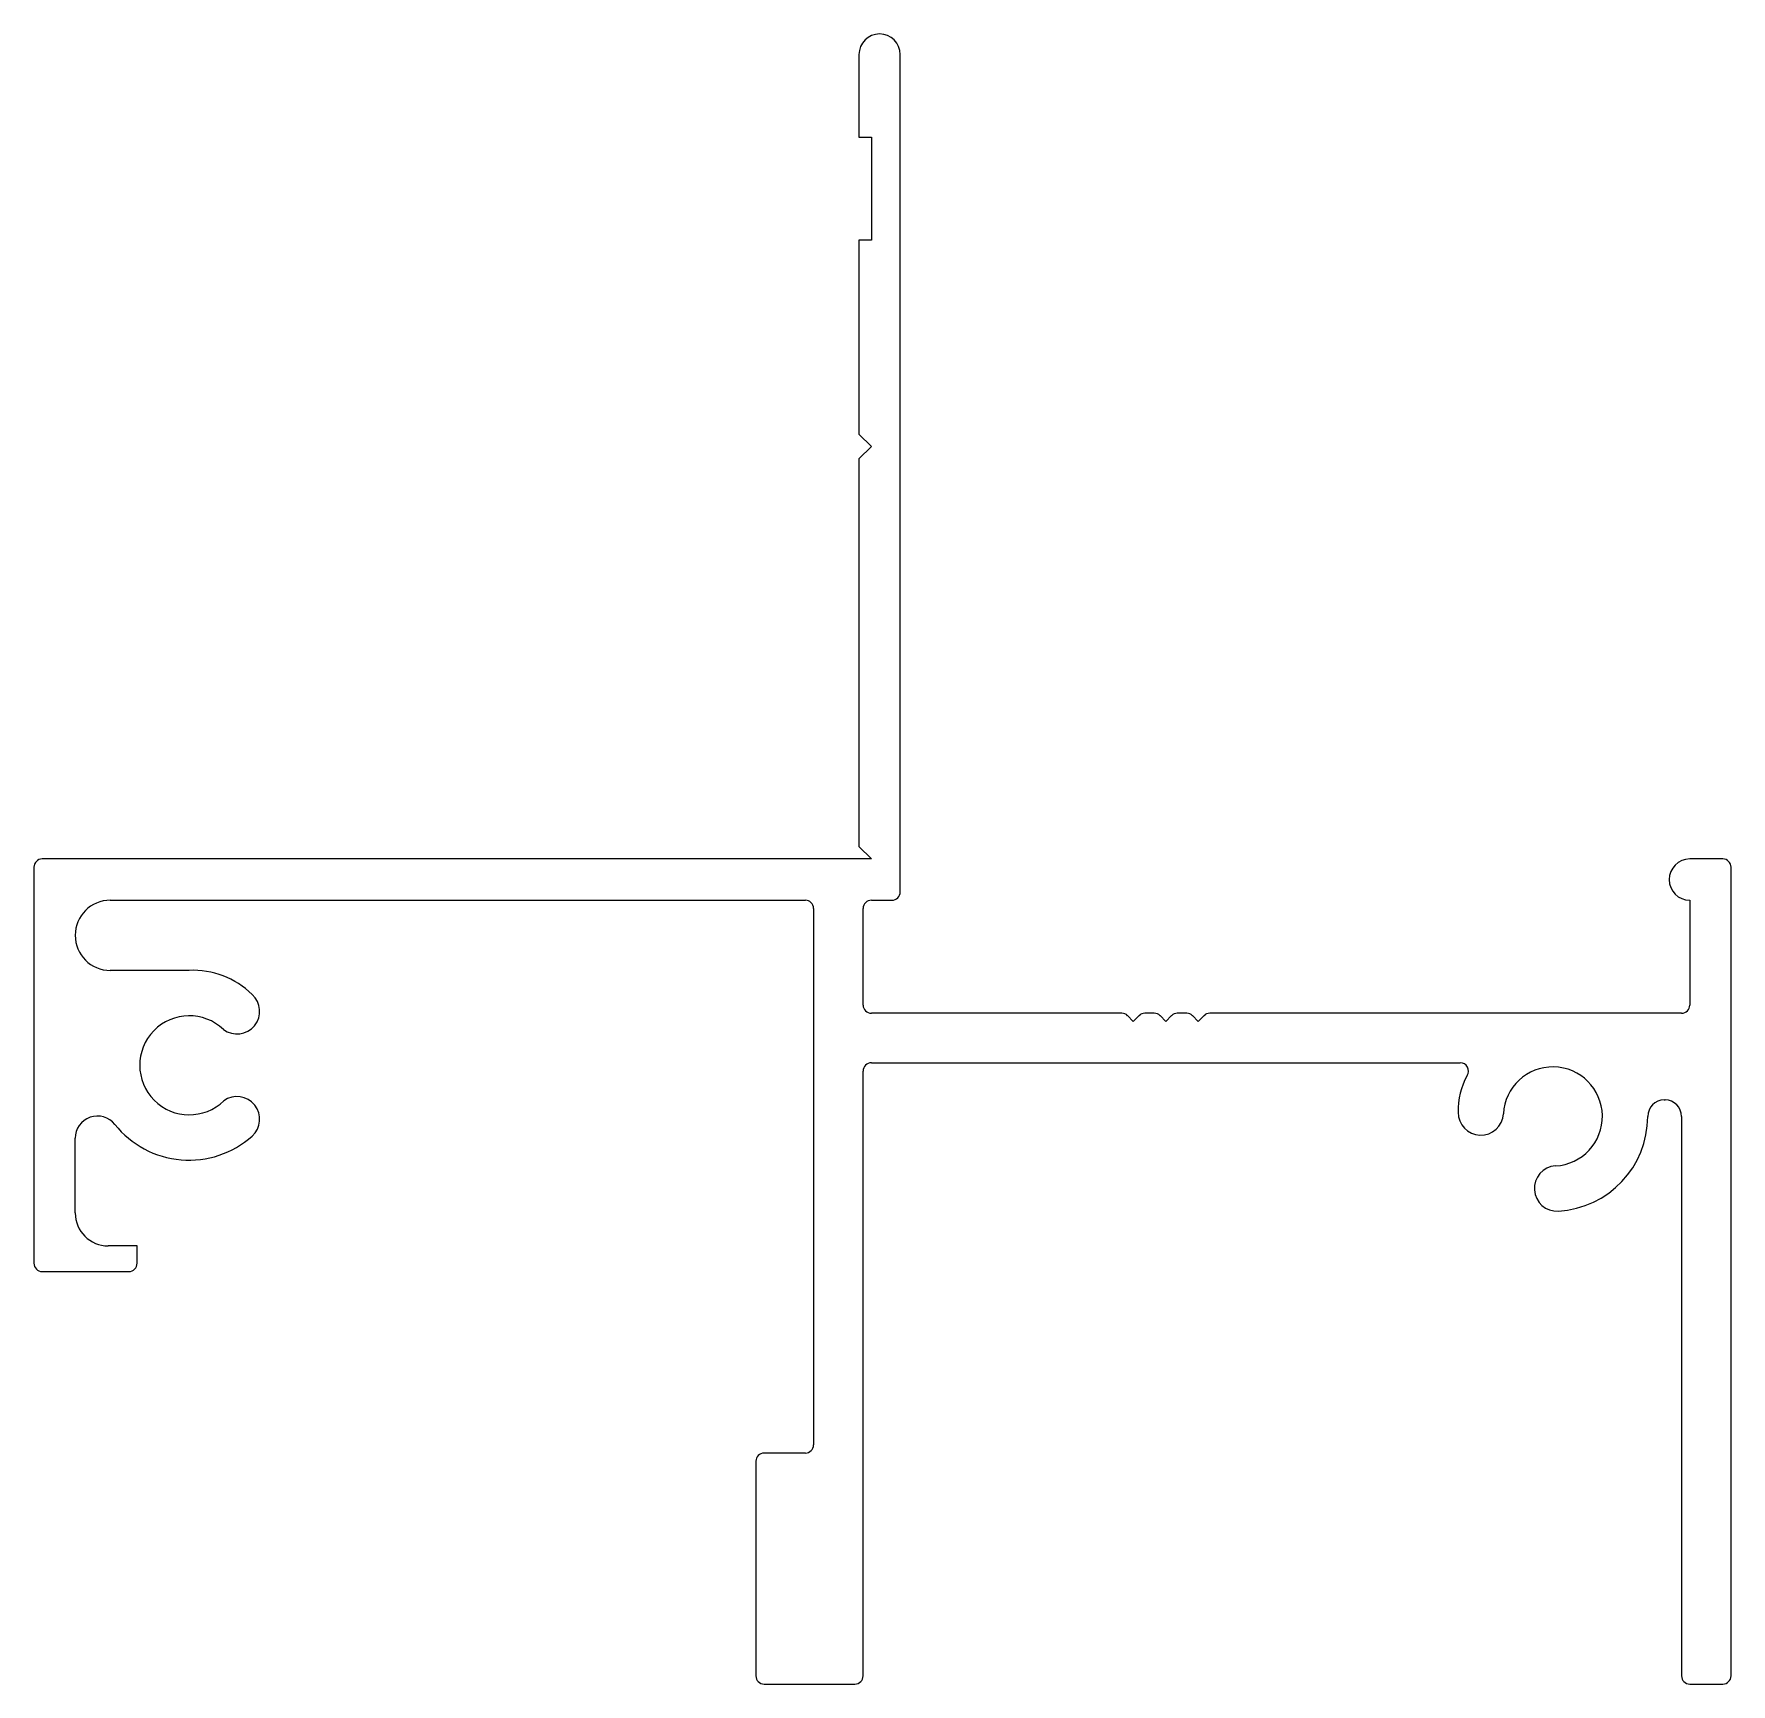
# Model space of a CAD drawing. Extents: x -27.6 to 24.6, y -18.6 to 32.2.
import ezdxf

# ---------------------------------------------------------------- set-up
doc = ezdxf.new("R2010")
doc.units = 0
doc.header["$MEASUREMENT"] = 0
doc.layers.get('0').update_dxf_attribs({"linetype": 'CONTINUOUS'})

msp = doc.modelspace()

# ---------------------------------------------------------------- linework, layer by layer
for p, q in [((-2.211, 31.526), (-2.211, 28.986)), ((-0.941, 5.745), (-0.941, 31.526)), ((-2.211, 28.986), (-1.83, 28.986)), ((-1.83, 28.986), (-1.83, 25.811)), ((-1.83, 25.811), (-2.211, 25.811)), ((-2.211, 25.811), (-2.211, 19.842)), ((-2.211, 19.842), (-1.83, 19.461)), ((-1.83, 19.461), (-2.211, 19.08)), ((-2.211, 19.08), (-2.211, 7.142)), ((-2.211, 7.142), (-1.83, 6.761)), ((-27.611, 6.507), (-27.611, -5.685)), ((-1.83, 6.761), (-27.357, 6.761)), ((24.383, 6.761), (23.367, 6.761)), ((24.637, -18.385), (24.637, 6.507)), ((-25.262, 5.491), (-3.862, 5.491)), ((-3.608, 5.237), (-3.608, -11.273)), ((-2.084, 2.265), (-2.084, 5.237)), ((-1.83, 5.491), (-1.195, 5.491)), ((23.367, 5.491), (23.367, 2.265)), ((-22.836, 3.332), (-25.262, 3.332)), ((5.881, 2.011), (-1.83, 2.011)), ((6.234, 1.761), (6.058, 1.938)), ((6.411, 1.938), (6.234, 1.761)), ((6.881, 2.011), (6.588, 2.011)), ((7.234, 1.761), (7.058, 1.938)), ((7.411, 1.938), (7.234, 1.761)), ((7.881, 2.011), (7.588, 2.011)), ((8.234, 1.761), (8.058, 1.938)), ((8.411, 1.938), (8.234, 1.761)), ((23.113, 2.011), (8.588, 2.011)), ((-2.084, -18.385), (-2.084, 0.233)), ((-1.83, 0.487), (16.299, 0.487)), ((22.579, -0.656), (22.605, -0.656)), ((23.113, -1.164), (23.113, -18.385)), ((-26.341, -4.136), (-26.341, -1.838)), ((-24.436, -5.152), (-25.325, -5.152)), ((-24.436, -5.685), (-24.436, -5.152)), ((-27.357, -5.939), (-24.69, -5.939)), ((-5.386, -11.781), (-5.386, -18.385)), ((-3.862, -11.527), (-5.132, -11.527)), ((-5.132, -18.639), (-2.338, -18.639)), ((23.367, -18.639), (24.383, -18.639))]:
    msp.add_line(p, q)
for centre, radius, start, end in [((-1.576, 31.526), 0.635, 0, 180), ((-27.357, 6.507), 0.254, 90, 180), ((23.367, 6.126), 0.635, 90, 270), ((24.383, 6.507), 0.254, 0, 90), ((-25.262, 4.411), 1.079, 90, 270), ((-3.862, 5.237), 0.254, 0, 90), ((-1.83, 5.237), 0.254, 90, 180), ((-1.195, 5.745), 0.254, 270, 0), ((-22.721, 0.713), 2.622, 45.8072, 92.5105), ((-21.358, 2.071), 0.698, 233.1529, 48.3177), ((-1.83, 2.265), 0.254, 180, 269.9997), ((23.113, 2.265), 0.254, 270, 360), ((-22.83, 0.41), 1.524, 46.3192, 314.2529), ((5.881, 1.761), 0.25, 45, 90), ((6.588, 1.761), 0.25, 90, 135), ((6.881, 1.761), 0.25, 45, 90), ((7.588, 1.761), 0.25, 90, 135), ((7.881, 1.761), 0.25, 45, 90), ((8.588, 1.761), 0.25, 90.0355, 135.0125), ((-1.83, 0.233), 0.254, 90, 180), ((18.419, -0.976), 2.187, 150.7239, 181.5646), ((16.299, 0.233), 0.254, 326.7185, 90), ((19.15, -1.164), 1.524, 272.9776, 177), ((-21.358, -1.249), 0.698, 311.6823, 125.7326), ((16.931, -1.044), 0.698, 179.2865, 356.7023), ((22.579, -1.164), 0.508, 90, 180), ((22.605, -1.164), 0.508, 0, 90), ((-25.655, -1.838), 0.686, 38.5844, 180), ((-22.836, 0.411), 2.921, 218.5844, 311.6823), ((19.15, -1.164), 2.921, 273.3177, 0), ((19.279, -3.383), 0.699, 94.0697, 273.3137), ((-25.325, -4.136), 1.016, 180, 270), ((-27.357, -5.685), 0.254, 180, 270), ((-24.69, -5.685), 0.254, 270, 0), ((-3.862, -11.273), 0.254, 270, 0), ((-5.132, -11.781), 0.254, 90, 180), ((-5.132, -18.385), 0.254, 180, 270), ((-2.338, -18.385), 0.254, 270, 0), ((23.367, -18.385), 0.254, 180, 270), ((24.383, -18.385), 0.254, 270, 0)]:
    msp.add_arc(centre, radius, start, end)

doc.saveas('drawing.dxf')
